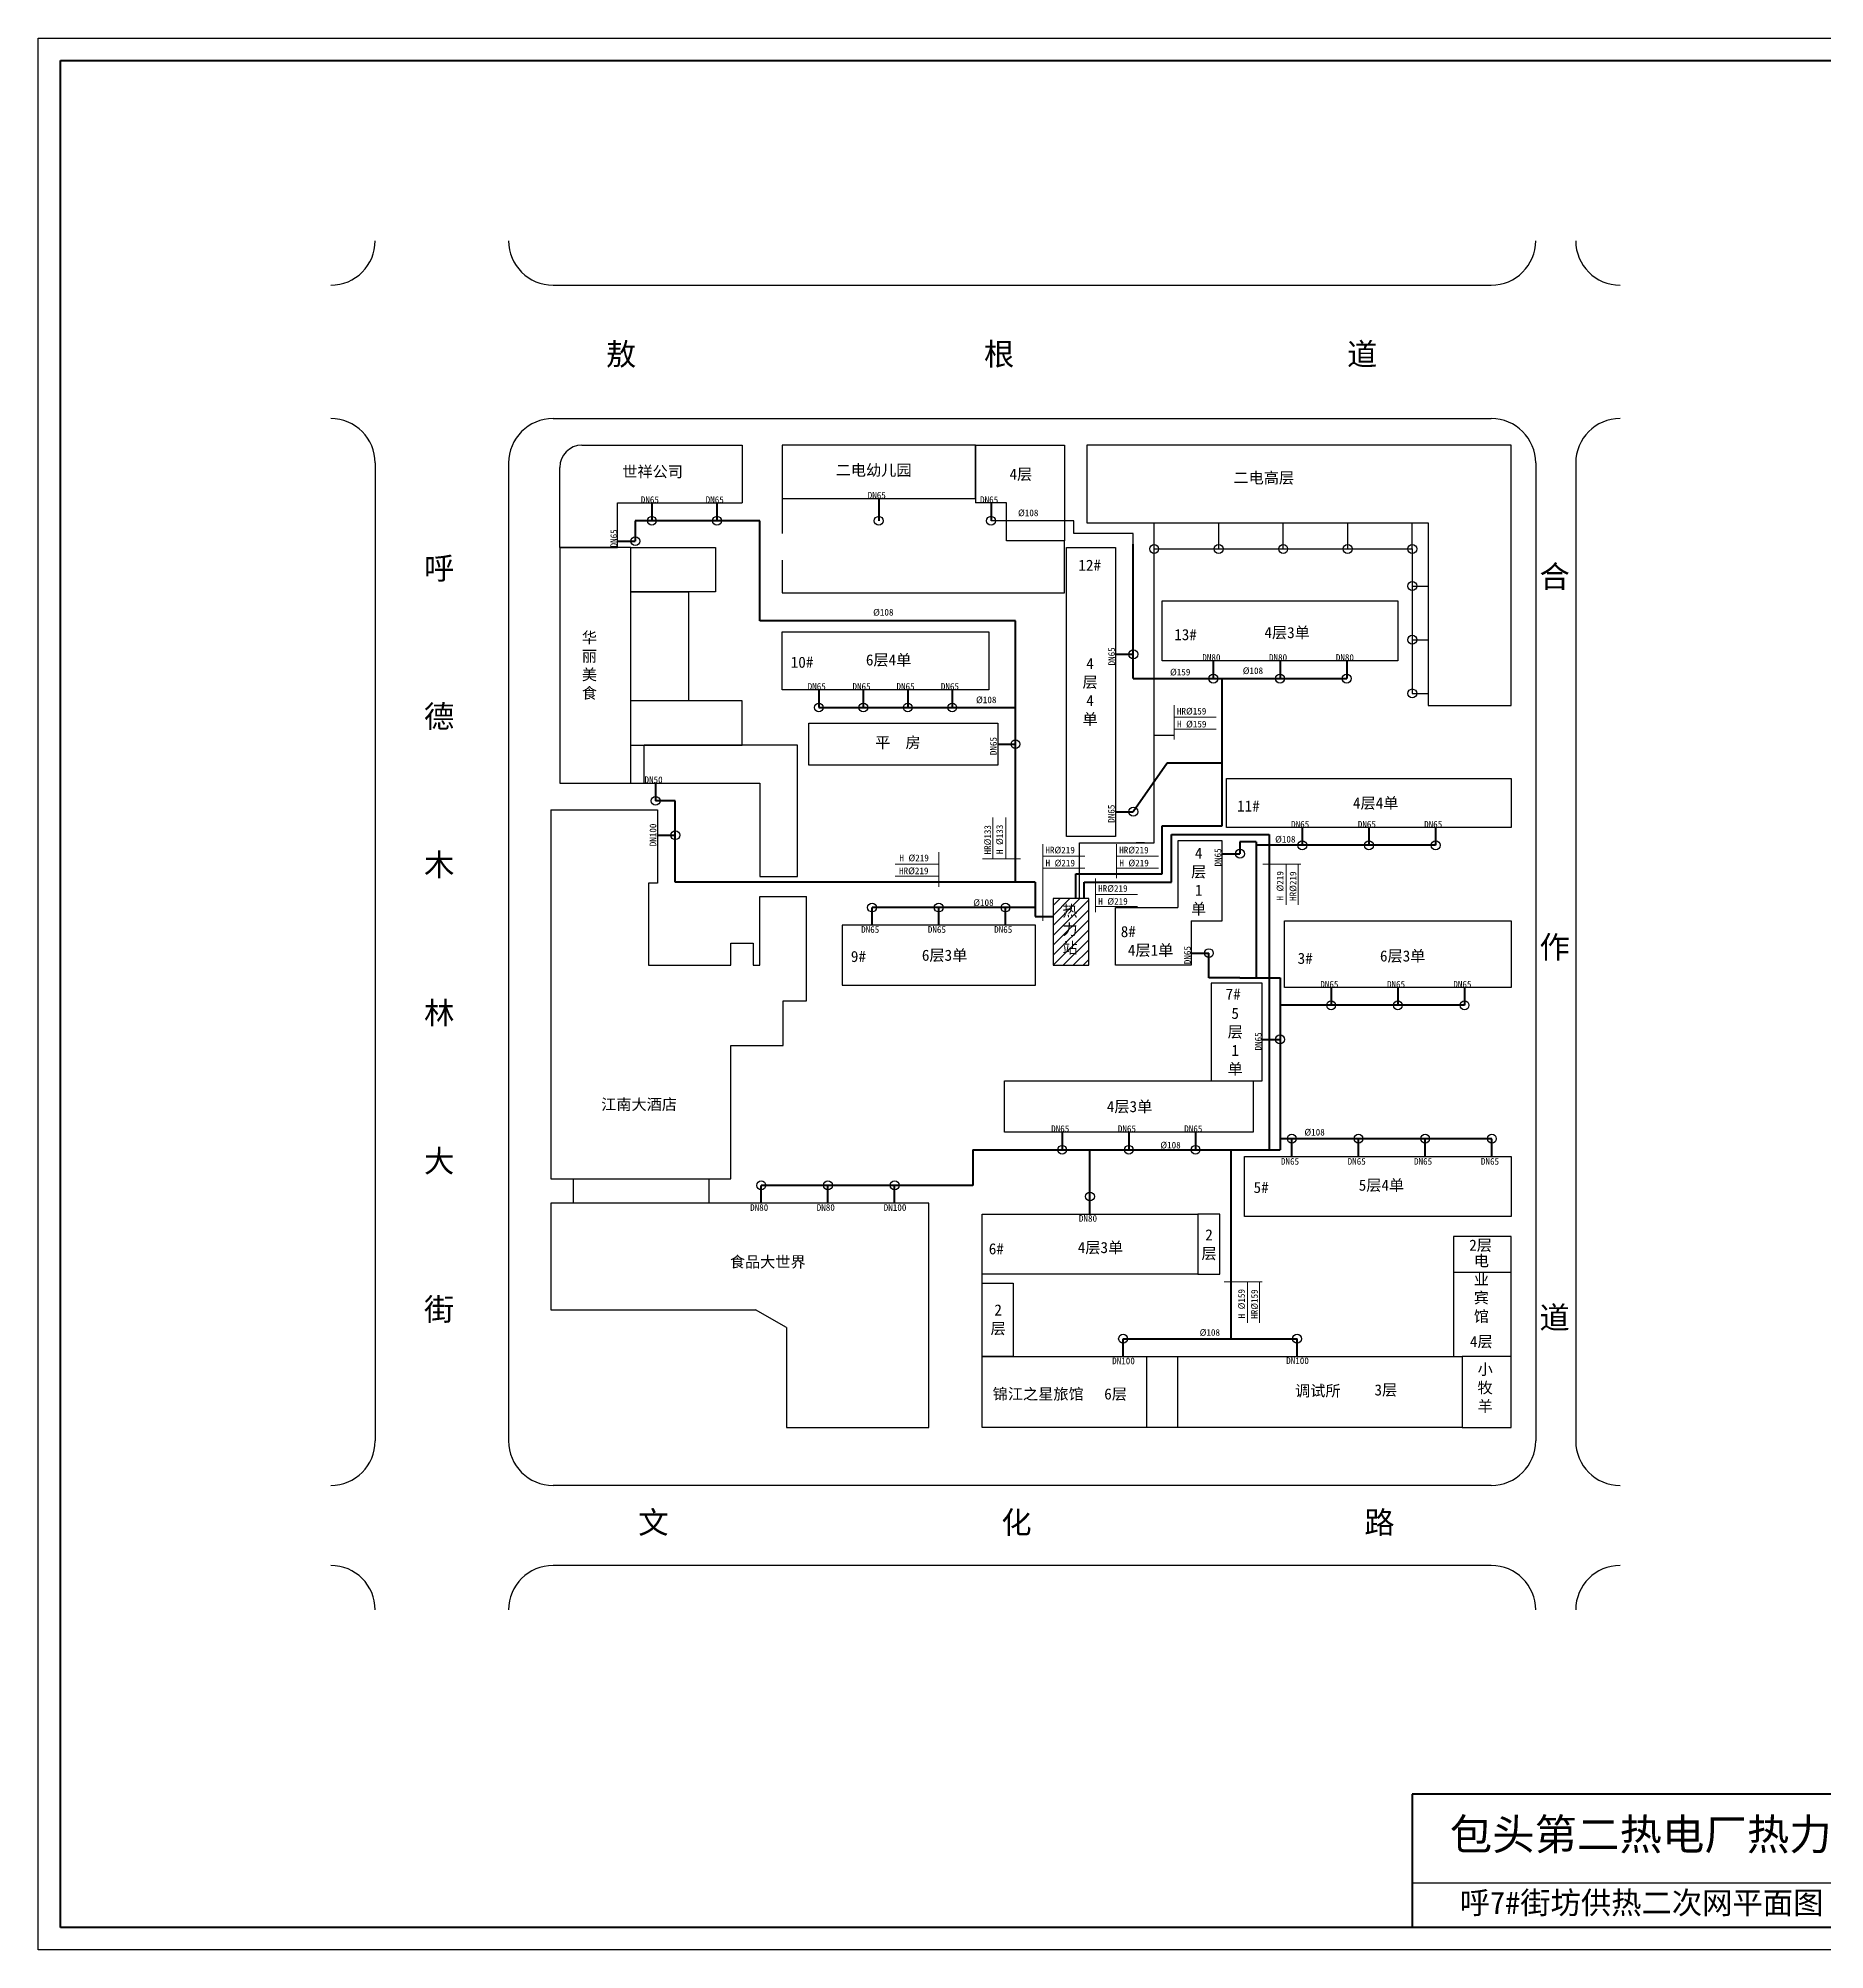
# Model space of a CAD drawing. Header units: millimetres. Extents: x 710 to 1314, y 285 to 715.
# Drawn here: x 710.2 to 1112, y 285.3 to 715.3 of the extents above; entities that cross this region are included whole.
import ezdxf

# ---------------------------------------------------------------- set-up
doc = ezdxf.new("R2010")
doc.units = ezdxf.units.MM
doc.layers.add('围栏', color=3, linetype='Continuous')
doc.layers.add('边线', color=1, linetype='Continuous')
doc.layers.add('标注', color=7, linetype='Continuous', lineweight=18)
doc.layers.add('管道', color=7, linetype='Continuous', lineweight=50)

msp = doc.modelspace()

# ---------------------------------------------------------------- hatches: boundary and pattern name
at = {"layer": '标注'}
h = msp.add_hatch(dxfattribs=at)
h.set_pattern_fill('ANSI31', color=256, scale=0.5, style=0)
h.set_pattern_definition([(45, (-80.2142, 0), (-1.122532, 1.122532), [])])
h.paths.add_polyline_path([(946.47, 521.8), (938.47, 521.8), (938.47, 506.8), (946.47, 506.8)])
h.paths.add_polyline_path([(939.92, 520.94), (944.57, 520.94), (944.57, 507.44), (939.92, 507.44)], flags=24)

# ---------------------------------------------------------------- linework, layer by layer
at = {"lineweight": 40}
for p, q in [((715.18, 290.35), (715.18, 710.35)), ((715.18, 710.35), (1309.18, 710.35)), ((1309.18, 320.35), (1019.18, 320.35)), ((1019.18, 320.35), (1019.18, 290.35)), ((1309.18, 290.35), (715.18, 290.35))]:
    msp.add_line(p, q, dxfattribs=at)
for p, q in [((825.97, 659.8), (1036.97, 659.8)), ((825.97, 629.8), (1036.97, 629.8)), ((832.47, 623.8), (868.47, 623.8)), ((868.47, 623.8), (868.47, 610.8)), ((877.47, 623.8), (877.47, 611.8)), ((920.97, 623.8), (877.47, 623.8)), ((920.97, 611.8), (920.97, 623.8)), ((920.97, 623.8), (940.97, 623.8)), ((920.97, 623.8), (920.97, 610.8)), ((940.97, 623.8), (940.97, 602.3)), ((785.97, 619.8), (785.97, 399.8)), ((815.97, 619.8), (815.97, 399.8)), ((1046.97, 619.8), (1046.97, 399.8)), ((1055.97, 619.8), (1055.97, 399.8)), ((827.47, 600.8), (827.47, 618.8)), ((840.47, 600.8), (840.47, 610.8)), ((840.47, 610.8), (868.47, 610.8)), ((877.47, 611.8), (920.97, 611.8)), ((927.97, 610.8), (920.97, 610.8)), ((927.97, 602.3), (927.97, 610.8)), ((943.13, 606.8), (924.47, 606.8)), ((943.13, 603.92), (943.13, 606.8)), ((940.97, 602.3), (927.97, 602.3)), ((956.47, 603.92), (943.13, 603.92)), ((956.47, 601.52), (956.47, 603.92)), ((827.47, 600.8), (840.47, 600.8)), ((827.47, 600.8), (827.47, 547.8)), ((843.47, 600.8), (827.47, 600.8)), ((843.47, 547.8), (843.47, 600.8)), ((843.47, 600.8), (862.47, 600.8)), ((862.47, 600.8), (862.47, 590.8)), ((941.47, 535.8), (941.47, 600.8)), ((941.47, 600.8), (952.47, 600.8)), ((952.47, 600.8), (952.47, 535.8)), ((862.47, 590.8), (843.47, 590.8)), ((843.47, 590.8), (856.47, 590.8)), ((843.47, 566.3), (843.47, 590.8)), ((856.47, 590.8), (856.47, 566.3)), ((962.97, 588.8), (1015.97, 588.8)), ((962.97, 575.3), (962.97, 588.8)), ((1015.97, 588.8), (1015.97, 575.3)), ((877.47, 581.8), (923.97, 581.8)), ((877.47, 568.8), (877.47, 581.8)), ((923.97, 581.8), (923.97, 568.8)), ((1015.97, 575.3), (962.97, 575.3)), ((923.97, 568.8), (877.47, 568.8)), ((868.47, 566.3), (843.47, 566.3)), ((856.47, 566.3), (843.47, 566.3)), ((868.47, 556.3), (868.47, 566.3)), ((883.47, 551.8), (883.47, 561.3)), ((883.47, 561.3), (925.97, 561.3)), ((925.97, 561.3), (925.97, 551.8)), ((843.47, 556.3), (868.47, 556.3)), ((846.47, 547.8), (846.47, 556.3)), ((880.97, 556.3), (846.47, 556.3)), ((880.97, 526.8), (880.97, 556.3)), ((925.97, 551.8), (883.47, 551.8)), ((827.47, 547.8), (843.47, 547.8)), ((843.47, 547.8), (846.47, 547.8)), ((846.47, 547.8), (872.47, 547.8)), ((872.47, 547.8), (872.47, 526.8)), ((977.47, 537.8), (977.47, 548.8)), ((977.47, 548.8), (1041.47, 548.8)), ((1041.47, 548.8), (1041.47, 537.8)), ((825.47, 541.8), (849.47, 541.8)), ((825.47, 541.8), (825.47, 458.8)), ((849.47, 541.8), (849.47, 525.3)), ((1041.47, 537.8), (977.47, 537.8)), ((952.47, 535.8), (941.47, 535.8)), ((959.03, 534.39), (957.13, 534.39)), ((976.47, 534.8), (966.47, 534.8)), ((966.47, 534.8), (966.47, 519.8)), ((976.47, 516.8), (976.47, 534.8)), ((849.47, 525.3), (847.47, 525.3)), ((847.47, 525.3), (847.47, 506.8)), ((872.47, 526.8), (880.97, 526.8)), ((872.47, 506.8), (872.47, 522.3)), ((872.47, 522.3), (882.97, 522.3)), ((882.97, 498.8), (882.97, 522.3)), ((946.47, 521.8), (938.47, 521.8)), ((938.47, 521.8), (938.47, 506.8)), ((946.47, 506.8), (946.47, 521.8)), ((952.47, 506.8), (952.47, 519.8)), ((952.47, 519.8), (966.47, 519.8)), ((969.47, 516.8), (969.47, 506.8)), ((969.47, 516.8), (976.47, 516.8)), ((990.47, 501.8), (990.47, 516.8)), ((990.47, 516.8), (1041.47, 516.8)), ((1041.47, 516.8), (1041.47, 501.8)), ((865.97, 506.8), (865.97, 511.8)), ((865.97, 511.8), (870.97, 511.8)), ((870.97, 511.8), (870.97, 506.8)), ((890.97, 515.8), (890.97, 502.3)), ((934.47, 515.8), (890.97, 515.8)), ((934.47, 502.3), (934.47, 515.8)), ((847.47, 506.8), (865.97, 506.8)), ((870.97, 506.8), (872.47, 506.8)), ((938.47, 506.8), (946.47, 506.8)), ((969.47, 506.8), (952.47, 506.8)), ((877.72, 488.8), (877.72, 498.8)), ((877.72, 498.8), (882.97, 498.8)), ((890.97, 502.3), (934.47, 502.3)), ((985.47, 502.8), (973.97, 502.8)), ((973.97, 502.8), (973.97, 480.8)), ((985.47, 480.8), (985.47, 502.8)), ((1041.47, 501.8), (990.47, 501.8)), ((865.97, 458.8), (865.97, 488.8)), ((865.97, 488.8), (877.72, 488.8)), ((927.47, 469.3), (927.47, 480.8)), ((927.47, 480.8), (983.47, 480.8)), ((973.97, 480.8), (985.47, 480.8)), ((983.47, 480.8), (983.47, 469.3)), ((983.47, 469.3), (927.47, 469.3)), ((981.47, 450.3), (981.47, 463.8)), ((981.47, 463.8), (1041.47, 463.8)), ((1041.47, 463.8), (1041.47, 450.3)), ((825.47, 458.8), (865.97, 458.8)), ((830.47, 458.8), (830.47, 453.3)), ((860.97, 458.8), (860.97, 453.3)), ((825.47, 453.3), (825.47, 429.3)), ((910.47, 453.3), (825.47, 453.3)), ((910.47, 402.8), (910.47, 453.3)), ((922.47, 437.3), (922.47, 450.8)), ((922.47, 450.8), (970.97, 450.8)), ((975.97, 450.8), (970.97, 450.8)), ((970.97, 450.8), (970.97, 437.3)), ((975.97, 437.3), (975.97, 450.8)), ((1041.47, 450.3), (981.47, 450.3)), ((1041.47, 445.8), (1028.47, 445.8)), ((1028.47, 445.8), (1028.47, 437.8)), ((1041.47, 437.8), (1041.47, 445.8)), ((970.97, 437.3), (922.47, 437.3)), ((922.47, 418.8), (922.47, 435.3)), ((922.47, 435.3), (929.47, 435.3)), ((929.47, 435.3), (929.47, 418.8)), ((970.97, 437.3), (975.97, 437.3)), ((1028.47, 437.8), (1028.47, 418.8)), ((1028.47, 437.8), (1041.47, 437.8)), ((1041.47, 418.8), (1041.47, 437.8)), ((825.47, 429.3), (871.54, 429.3)), ((878.47, 425.3), (871.54, 429.3)), ((878.47, 425.3), (878.47, 402.8)), ((922.47, 402.8), (922.47, 418.8)), ((922.47, 418.8), (966.47, 418.8)), ((929.47, 418.8), (922.47, 418.8)), ((959.47, 418.8), (959.47, 402.8)), ((966.47, 402.8), (966.47, 418.8)), ((966.47, 418.8), (1030.47, 418.8)), ((1030.47, 418.8), (1030.47, 402.8)), ((1041.47, 418.8), (1030.47, 418.8)), ((1030.47, 418.8), (1030.47, 402.8)), ((1041.47, 402.8), (1041.47, 418.8)), ((878.47, 402.8), (910.47, 402.8)), ((966.47, 402.8), (922.47, 402.8)), ((1030.47, 402.8), (966.47, 402.8)), ((1030.47, 402.8), (1041.47, 402.8)), ((1036.97, 389.8), (825.97, 389.8)), ((1036.97, 371.8), (825.97, 371.8)), ((1309.18, 300.35), (1019.18, 300.35))]:
    msp.add_line(p, q)
at = {"color": 1}
for p, q in [((961.17, 600.46), (961.17, 606.35)), ((975.68, 600.46), (975.68, 606.35)), ((990.19, 600.46), (990.19, 606.35)), ((1004.7, 600.46), (1004.7, 606.35)), ((1019.21, 600.46), (1019.21, 606.35)), ((961.17, 562.3), (961.17, 600.46)), ((961.17, 600.46), (1019.21, 600.46)), ((961.17, 600.46), (990.19, 600.46)), ((1019.21, 600.46), (1019.21, 567.96)), ((1019.21, 592.12), (1022.81, 592.12)), ((1019.21, 592.12), (1019.21, 567.96)), ((1019.21, 580.04), (1022.81, 580.04)), ((1019.21, 567.96), (1022.81, 567.96)), ((961.17, 534.39), (961.17, 562.3)), ((961.17, 558.61), (965.7, 558.61)), ((944.41, 521.8), (944.41, 534.39)), ((944.41, 534.39), (959.03, 534.39)), ((959.03, 534.39), (961.17, 534.39))]:
    msp.add_line(p, q, dxfattribs=at)
for centre in [(848.19, 606.8), (862.84, 606.8), (899.22, 606.8), (924.47, 606.8), (844.47, 602.21), (956.47, 576.76), (974.47, 571.3), (989.47, 571.3), (1004.47, 571.3), (885.75, 564.8), (895.75, 564.8), (905.75, 564.8), (915.75, 564.8), (929.97, 556.55), (849.03, 543.8), (956.47, 541.36), (853.47, 536.07), (994.47, 533.8), (1009.47, 533.8), (1024.47, 533.8), (980.47, 531.9), (897.72, 519.8), (912.72, 519.8), (927.72, 519.8), (973.47, 509.54), (1000.97, 497.8), (1015.97, 497.8), (1030.97, 497.8), (989.47, 490.13), (992.12, 467.8), (1007.12, 467.8), (1022.12, 467.8), (1037.12, 467.8), (940.47, 465.3), (955.47, 465.3), (970.47, 465.3), (872.79, 457.3), (887.79, 457.3), (902.79, 457.3), (946.72, 454.8), (954.18, 422.8), (993.31, 422.8)]:
    msp.add_circle(centre, 1)
for centre in [(961.17, 600.46), (975.68, 600.46), (990.19, 600.46), (1004.7, 600.46), (1019.21, 600.46), (1019.21, 592.12), (1019.21, 580.04), (1019.21, 567.96)]:
    msp.add_circle(centre, 1, dxfattribs=at)
for centre, radius, start, end in [((775.97, 669.8), 10, 270, 0), ((825.97, 669.8), 10, 180, 270), ((1036.97, 669.8), 10, 270, 0), ((1065.97, 669.8), 10, 180, 270), ((775.97, 619.8), 10, 360, 90), ((825.97, 619.8), 10, 90, 180), ((1036.97, 619.8), 10, 0, 90), ((1065.97, 619.8), 10, 90, 180), ((832.47, 618.8), 5, 90, 180), ((775.97, 399.8), 10, 270, 360), ((825.97, 399.8), 10, 180, 270), ((1036.97, 399.8), 10, 270, 0), ((1065.97, 399.8), 10, 180, 270), ((775.97, 361.8), 10, 0, 90), ((825.97, 361.8), 10, 90, 180), ((1036.97, 361.8), 10, 360, 90), ((1065.97, 361.8), 10, 90, 180)]:
    msp.add_arc(centre, radius, start, end)
at = {"layer": '围栏', "color": 1}
for p, q in [((946, 623.8), (946, 606.35)), ((1041.47, 623.8), (946, 623.8)), ((1041.47, 565.23), (1041.47, 623.8)), ((946, 606.35), (1022.81, 606.35)), ((1022.81, 606.35), (1022.81, 565.23)), ((1022.81, 565.23), (1041.47, 565.23))]:
    msp.add_line(p, q, dxfattribs=at)
at = {"layer": '围栏'}
for p, q in [((877.47, 611.8), (877.47, 603.91)), ((940.97, 590.56), (940.97, 602.3)), ((877.47, 597.92), (877.47, 590.56)), ((877.47, 590.56), (940.97, 590.56)), ((922.47, 435.3), (922.47, 437.3))]:
    msp.add_line(p, q, dxfattribs=at)
at = {"layer": '标注', "color": 1}
msp.add_line((965.7, 557.63), (965.7, 565.34), dxfattribs=at)
at = {"layer": '标注'}
for p, q in [((965.7, 562.6), (975.11, 562.6)), ((965.7, 559.9), (975.11, 559.9)), ((924.87, 530.85), (924.87, 540.03)), ((927.78, 530.85), (927.78, 540.03)), ((936.13, 516.77), (936.13, 534.09)), ((952.73, 526.38), (952.73, 534.09)), ((902.9, 529.59), (912.72, 529.59)), ((912.72, 524.46), (912.72, 532.26)), ((931.09, 530.74), (922.52, 530.74)), ((936.13, 531.35), (945.54, 531.35)), ((952.73, 531.35), (962.14, 531.35)), ((994.17, 529.57), (985.6, 529.57)), ((990.86, 520.39), (990.86, 529.57)), ((993.56, 520.39), (993.56, 529.57)), ((902.9, 526.89), (912.72, 526.89)), ((936.13, 528.65), (945.54, 528.65)), ((947.99, 518.75), (947.99, 526.3)), ((952.73, 528.65), (962.14, 528.65)), ((947.99, 522.72), (957.4, 522.72)), ((947.99, 520.02), (957.4, 520.02)), ((985.49, 435.58), (976.92, 435.58)), ((982.18, 426.4), (982.18, 435.58)), ((984.88, 426.4), (984.88, 435.58))]:
    msp.add_line(p, q, dxfattribs=at)
at = {"layer": '管道'}
for p, q in [((848.19, 610.8), (848.19, 606.8)), ((862.84, 610.8), (862.84, 606.8)), ((899.22, 611.8), (899.22, 606.8)), ((924.47, 610.8), (924.47, 606.8)), ((872.51, 606.8), (844.47, 606.8)), ((844.47, 606.8), (844.47, 602.21)), ((872.51, 584.29), (872.51, 606.8)), ((840.47, 602.21), (844.47, 602.21)), ((956.47, 571.3), (956.47, 601.52)), ((929.97, 584.29), (872.51, 584.29)), ((929.97, 525.47), (929.97, 584.29)), ((952.47, 576.76), (956.47, 576.76)), ((974.47, 575.3), (974.47, 571.3)), ((989.47, 575.3), (989.47, 571.3)), ((1004.47, 575.3), (1004.47, 571.3)), ((885.75, 568.8), (885.75, 564.8)), ((895.75, 568.8), (895.75, 564.8)), ((905.75, 568.8), (905.75, 564.8)), ((915.75, 568.8), (915.75, 564.8)), ((956.47, 571.3), (1004.47, 571.3)), ((976.45, 538.2), (976.45, 571.3)), ((885.75, 564.8), (929.97, 564.8)), ((925.97, 556.55), (929.97, 556.55)), ((964.1, 552.27), (956.47, 541.36)), ((976.45, 552.27), (964.1, 552.27)), ((849.03, 547.8), (849.03, 543.8)), ((853.47, 543.8), (849.03, 543.8)), ((853.47, 525.47), (853.47, 543.8)), ((952.47, 541.36), (956.47, 541.36)), ((962.97, 527.38), (962.97, 538.2)), ((962.97, 538.2), (976.45, 538.2)), ((994.47, 537.8), (994.47, 533.8)), ((1009.47, 537.8), (1009.47, 533.8)), ((1024.47, 537.8), (1024.47, 533.8)), ((849.47, 536.07), (853.47, 536.07)), ((965.03, 525.47), (965.03, 536.23)), ((965.03, 536.23), (987, 536.23)), ((984.13, 534.57), (980.47, 534.57)), ((980.47, 534.57), (980.47, 531.9)), ((984.13, 534.57), (984.13, 504.01)), ((1024.47, 533.8), (984.13, 533.8)), ((987, 536.23), (987, 465.3)), ((976.47, 531.9), (980.47, 531.9)), ((934.39, 525.47), (853.47, 525.47)), ((934.39, 525.47), (934.39, 517.81)), ((943.56, 521.8), (943.56, 527.38)), ((943.56, 527.38), (962.97, 527.38)), ((945.4, 521.8), (945.4, 525.47)), ((945.4, 525.47), (965.03, 525.47)), ((897.72, 515.8), (897.72, 519.8)), ((934.39, 519.8), (897.72, 519.8)), ((912.72, 515.8), (912.72, 519.8)), ((927.72, 515.8), (927.72, 519.8)), ((934.39, 517.81), (938.47, 517.81)), ((969.47, 509.54), (973.47, 509.54)), ((973.47, 504.01), (973.47, 509.54)), ((980.47, 504.01), (973.47, 504.01)), ((980.47, 504.01), (989.47, 504.01)), ((989.47, 504.01), (989.47, 465.3)), ((1000.97, 501.8), (1000.97, 497.8)), ((1015.97, 501.8), (1015.97, 497.8)), ((1030.97, 501.8), (1030.97, 497.8)), ((1030.97, 497.8), (989.47, 497.8)), ((985.47, 490.13), (989.47, 490.13)), ((940.47, 469.3), (940.47, 465.3)), ((955.47, 469.3), (955.47, 465.3)), ((970.47, 469.3), (970.47, 465.3)), ((920.37, 465.3), (989.47, 465.3)), ((920.37, 465.3), (920.37, 457.3)), ((946.72, 454.8), (946.72, 465.3)), ((978.44, 465.3), (978.44, 422.8)), ((1037.12, 467.8), (989.47, 467.8)), ((992.12, 463.8), (992.12, 467.8)), ((1007.12, 463.8), (1007.12, 467.8)), ((1022.12, 463.8), (1022.12, 467.8)), ((1037.12, 463.8), (1037.12, 467.8)), ((872.79, 453.3), (872.79, 457.3)), ((920.37, 457.3), (872.79, 457.3)), ((887.79, 453.3), (887.79, 457.3)), ((902.79, 453.3), (902.79, 457.3)), ((946.72, 450.8), (946.72, 454.8)), ((954.18, 418.8), (954.18, 422.8)), ((954.18, 422.8), (993.31, 422.8)), ((993.31, 418.8), (993.31, 422.8))]:
    msp.add_line(p, q, dxfattribs=at)
at = {"layer": '边线'}
for p, q in [((710.18, 715.35), (1314.18, 715.35)), ((710.18, 285.35), (710.18, 715.35)), ((1314.18, 285.35), (710.18, 285.35))]:
    msp.add_line(p, q, dxfattribs=at)

# ---------------------------------------------------------------- texts
at = {"attachment_point": 1}
for s, insert, char_height, width in [('{\\fSimHei|b0|i0|c134|p2;包头第二热电厂热力部}', (1027.63, 314.81), 7, 133.3392), ('{\\fSimSun|b0|i0|c134|p54;呼}7#{\\fSimSun|b0|i0|c134|p54;街坊供热二次网平面图}', (1029.87, 298.43), 5, 143.243)]:
    msp.add_mtext(s, dxfattribs=dict(at, insert=insert, char_height=char_height, width=width))
at = {"layer": '标注'}
for s, insert, char_height, width, attachment_point in [('{\\fSimSun|b0|i0|c134|p54;敖                       根                      道}', (837.83, 646.78), 5, 198.0612, 1), ('{\\fSimSun|b0|i0|c134|p54;世祥公司}', (841.54, 619.09), 2.5, 19.1115, 1), ('{\\fSimSun|b0|i0|c134|p54;二电幼儿园}', (889.55, 619.44), 2.5, 22.1213, 1), ('4{\\fSimSun|b0|i0|c134|p54;层}', (928.63, 618.52), 2.5, 7.2272, 1), ('DN65', (845.7, 612.3), 1.5, 6.3469, 1), ('DN65', (860.3, 612.3), 1.5, 6.3469, 1), ('DN65', (896.74, 613.3), 1.5, 6.3469, 1), ('DN65', (922.01, 612.3), 1.5, 6.3469, 1), ('%%C108', (930.55, 609.33), 1.5, 9.9494, 1), ('{\\fSimSun|b0|i0|c134|p54;呼\\P\\P\\P\\P德\\P\\P\\P\\P木\\P\\P\\P\\P林\\P\\P\\P\\P大\\P\\P\\P\\P街}', (796.95, 598.62), 5, 9.198, 1), ('12#', (944.12, 598.05), 2.5, 5.5372, 1), ('{\\fSimSun|b0|i0|c134|p54;合\\P\\P\\P\\P\\P\\P\\P\\P\\P\\P作\\P\\P\\P\\P\\P\\P\\P\\P\\P\\P道}', (1047.82, 596.76), 5, 6.2443, 1), ('%%C108', (897.96, 586.96), 1.5, 9.9494, 1), ('{\\fSimSun|b0|i0|c134|p54;华丽美食}', (832.44, 581.79), 2.5, 5.9157, 1), ('13#', (965.67, 582.44), 2.5, 5.5372, 1), ('4{\\fSimSun|b0|i0|c134|p54;层}3{\\fSimSun|b0|i0|c134|p54;单}', (985.96, 582.9), 2.5, 16.9912, 1), ('10#', (879.42, 576.23), 2.5, 5.5372, 1), ('6{\\fSimSun|b0|i0|c134|p54;层}4{\\fSimSun|b0|i0|c134|p54;单}', (896.33, 576.76), 2.5, 16.7794, 1), ('DN80', (972, 576.8), 1.5, 6.3469, 1), ('DN80', (986.99, 576.8), 1.5, 6.3469, 1), ('DN80', (1002.02, 576.8), 1.5, 6.3469, 1), ('4{\\fSimSun|b0|i0|c134|p54;层}4{\\fSimSun|b0|i0|c134|p54;单}', (946.75, 568.3), 2.5, 3.9897, 5), ('%%C159', (964.74, 573.51), 1.5, 9.9494, 1), ('%%C108', (981.09, 573.82), 1.5, 9.9494, 1), ('DN65', (883.24, 570.3), 1.5, 6.3469, 1), ('DN65', (893.31, 570.3), 1.5, 6.3469, 1), ('DN65', (903.21, 570.3), 1.5, 6.3469, 1), ('DN65', (913.19, 570.3), 1.5, 6.3469, 1), ('%%C108', (921.11, 567.27), 1.5, 9.9494, 1), ('{\\fSimSun|b0|i0|c134|p54;平  房}', (898.42, 558.17), 2.5, 16.9002, 1), ('DN50', (846.54, 549.3), 1.5, 6.2842, 1), ('11#', (979.81, 543.88), 2.5, 5.5372, 1), ('4{\\fSimSun|b0|i0|c134|p54;层}4{\\fSimSun|b0|i0|c134|p54;单}', (1005.88, 544.56), 2.5, 16.9912, 1), ('DN65', (991.96, 539.3), 1.5, 6.3469, 1), ('DN65', (1006.96, 539.3), 1.5, 6.3469, 1), ('DN65', (1021.88, 539.3), 1.5, 6.3469, 1), ('HR%%C219', (936.71, 533.47), 1.5, 13.5629, 1), ('HR%%C219', (953.31, 533.47), 1.5, 13.5629, 1), ('4{\\fSimSun|b0|i0|c134|p54;层}1{\\fSimSun|b0|i0|c134|p54;单}', (971.18, 525.64), 2.5, 3.9897, 5), ('%%C108', (988.37, 535.91), 1.5, 9.9494, 1), ('H %%C219', (903.87, 531.71), 1.5, 11.8997, 1), ('H %%C219', (936.74, 530.56), 1.5, 13.5393, 1), ('H %%C219', (953.34, 530.56), 1.5, 13.5393, 1), ('HR%%C219', (903.79, 528.8), 1.5, 11.9811, 1), ('HR%%C219', (948.57, 524.84), 1.5, 13.5629, 1), ('%%C108', (920.48, 521.66), 1.5, 9.9494, 1), ('{\\fSimSun|b0|i0|c134|p54;热力站}', (940.54, 520.31), 2.5, 3.3285, 1), ('H %%C219', (948.6, 521.94), 1.5, 13.5393, 1), ('DN65', (895.26, 515.61), 1.5, 6.3469, 1), ('DN65', (910.26, 515.61), 1.5, 6.3469, 1), ('DN65', (925.18, 515.61), 1.5, 6.3469, 1), ('8#', (953.65, 515.64), 2.5, 21.028, 1), ('4{\\fSimSun|b0|i0|c134|p54;层}1{\\fSimSun|b0|i0|c134|p54;单}', (955.25, 511.46), 2.5, 16.9912, 1), ('9#', (892.95, 510.04), 2.5, 5.5372, 1), ('6{\\fSimSun|b0|i0|c134|p54;层}3{\\fSimSun|b0|i0|c134|p54;单}', (908.92, 510.32), 2.5, 16.9912, 1), ('3#', (993.43, 509.62), 2.5, 5.5372, 1), ('6{\\fSimSun|b0|i0|c134|p54;层}3{\\fSimSun|b0|i0|c134|p54;单}', (1011.95, 510.16), 2.5, 16.9912, 1), ('DN65', (998.53, 503.3), 1.5, 6.3469, 1), ('DN65', (1013.53, 503.3), 1.5, 6.3469, 1), ('DN65', (1028.45, 503.3), 1.5, 6.3469, 1), ('7#', (977.23, 501.56), 2.5, 5.572, 1), ('5{\\fSimSun|b0|i0|c134|p54;层}1{\\fSimSun|b0|i0|c134|p54;单}', (979.39, 489.61), 2.5, 3.9897, 5), ('{\\fSimSun|b0|i0|c134|p54;江南大酒店}', (836.8, 476.77), 2.5, 21.1426, 1), ('4{\\fSimSun|b0|i0|c134|p54;层}3{\\fSimSun|b0|i0|c134|p54;单}', (950.52, 476.28), 2.5, 16.9912, 1), ('DN65', (938, 470.8), 1.5, 6.3469, 1), ('DN65', (953, 470.8), 1.5, 6.3469, 1), ('DN65', (967.93, 470.8), 1.5, 6.3469, 1), ('%%C108', (994.96, 470.01), 1.5, 9.9494, 1), ('%%C108', (962.56, 467.1), 1.5, 9.9494, 1), ('DN65', (989.68, 463.45), 1.5, 6.3469, 1), ('DN65', (1004.68, 463.45), 1.5, 6.3469, 1), ('DN65', (1019.61, 463.45), 1.5, 6.3469, 1), ('DN65', (1034.66, 463.45), 1.5, 6.3469, 1), ('5#', (983.52, 458.09), 2.5, 5.5372, 1), ('5{\\fSimSun|b0|i0|c134|p54;层}4{\\fSimSun|b0|i0|c134|p54;单}', (1007.17, 458.6), 2.5, 16.9912, 1), ('DN80', (870.29, 453.07), 1.5, 6.3469, 1), ('DN80', (885.27, 453.07), 1.5, 6.3469, 1), ('DN100', (900.34, 453.07), 1.5, 6.3469, 1), ('DN80', (944.24, 450.61), 1.5, 6.3469, 1), ('2{\\fSimSun|b0|i0|c134|p54;层}', (973.51, 443.93), 2.5, 3.4766, 5), ('6#', (923.97, 444.28), 2.5, 5.5372, 1), ('4{\\fSimSun|b0|i0|c134|p54;层}3{\\fSimSun|b0|i0|c134|p54;单}', (943.98, 444.57), 2.5, 16.9912, 1), ('2{\\fSimSun|b0|i0|c134|p54;层}', (1032.03, 445.1), 2.5, 5.9429, 1), ('{\\fSimSun|b0|i0|c134|p54;食品大世界}', (865.73, 441.34), 2.5, 29.4463, 1), ('{\\fSimSun|b0|i0|c134|p54;电业宾馆}', (1033.06, 441.6), 2.5, 4.4663, 1), ('2{\\fSimSun|b0|i0|c134|p54;层}', (926.07, 427.04), 2.5, 3.4766, 5), ('%%C108', (971.4, 424.96), 1.5, 9.9494, 1), ('4{\\fSimSun|b0|i0|c134|p54;层}', (1032.19, 423.43), 2.5, 5.9429, 1), ('DN100', (951.72, 418.56), 1.5, 6.3469, 1), ('DN100', (990.86, 418.6), 1.5, 6.3469, 1), ('{\\fSimSun|b0|i0|c134|p54;小牧羊}', (1033.91, 417.2), 2.5, 4.0117, 1), ('{\\fSimSun|b0|i0|c134|p54;锦江之星旅馆}', (924.86, 411.62), 2.5, 30.7216, 1), ('6{\\fSimSun|b0|i0|c134|p54;层}', (949.93, 411.63), 2.5, 6.4816, 1), ('{\\fSimSun|b0|i0|c134|p54;调试所}', (992.86, 412.34), 2.5, 19.1364, 1), ('3{\\fSimSun|b0|i0|c134|p54;层}', (1010.71, 412.54), 2.5, 5.9429, 1), ('{\\fSimSun|b0|i0|c134|p54;文                      化                      路}', (845.13, 383.98), 5, 182.6564, 1)]:
    msp.add_mtext(s, dxfattribs=dict(at, insert=insert, char_height=char_height, width=width, attachment_point=attachment_point))
at = {"layer": '标注', "color": 1, "attachment_point": 1}
for s, insert, char_height, width in [('{\\fSimSun|b0|i0|c134|p54;二电高层}', (979, 617.71), 2.5, 53.146), ('HR%%C159', (966.29, 564.72), 1.5, 13.5629), ('H %%C159', (966.31, 561.81), 1.5, 13.5393)]:
    msp.add_mtext(s, dxfattribs=dict(at, insert=insert, char_height=char_height, width=width))
at = {"layer": '标注', "char_height": 1.5, "attachment_point": 1, "rotation": 90}
for s, insert, width in [('DN65', (838.86, 600.8), 3.133), ('DN65', (950.84, 574.26), 3.133), ('DN65', (924.25, 554.08), 3.133), ('DN65', (950.77, 538.87), 3.133), ('DN100', (847.69, 533.58), 3.133), ('HR%%C133', (922.95, 531.74), 11.9811), ('H %%C133', (925.66, 531.83), 11.8997), ('DN65', (974.75, 529.02), 3.133), ('H %%C219', (988.74, 521.37), 11.8997), ('HR%%C219', (991.65, 521.29), 11.9811), ('DN65', (967.89, 507.05), 3.133), ('DN65', (983.81, 487.64), 3.133), ('H %%C159', (980.06, 427.37), 11.8997), ('HR%%C159', (982.97, 427.29), 11.9811)]:
    msp.add_mtext(s, dxfattribs=dict(at, insert=insert, width=width))

doc.saveas('drawing.dxf')
